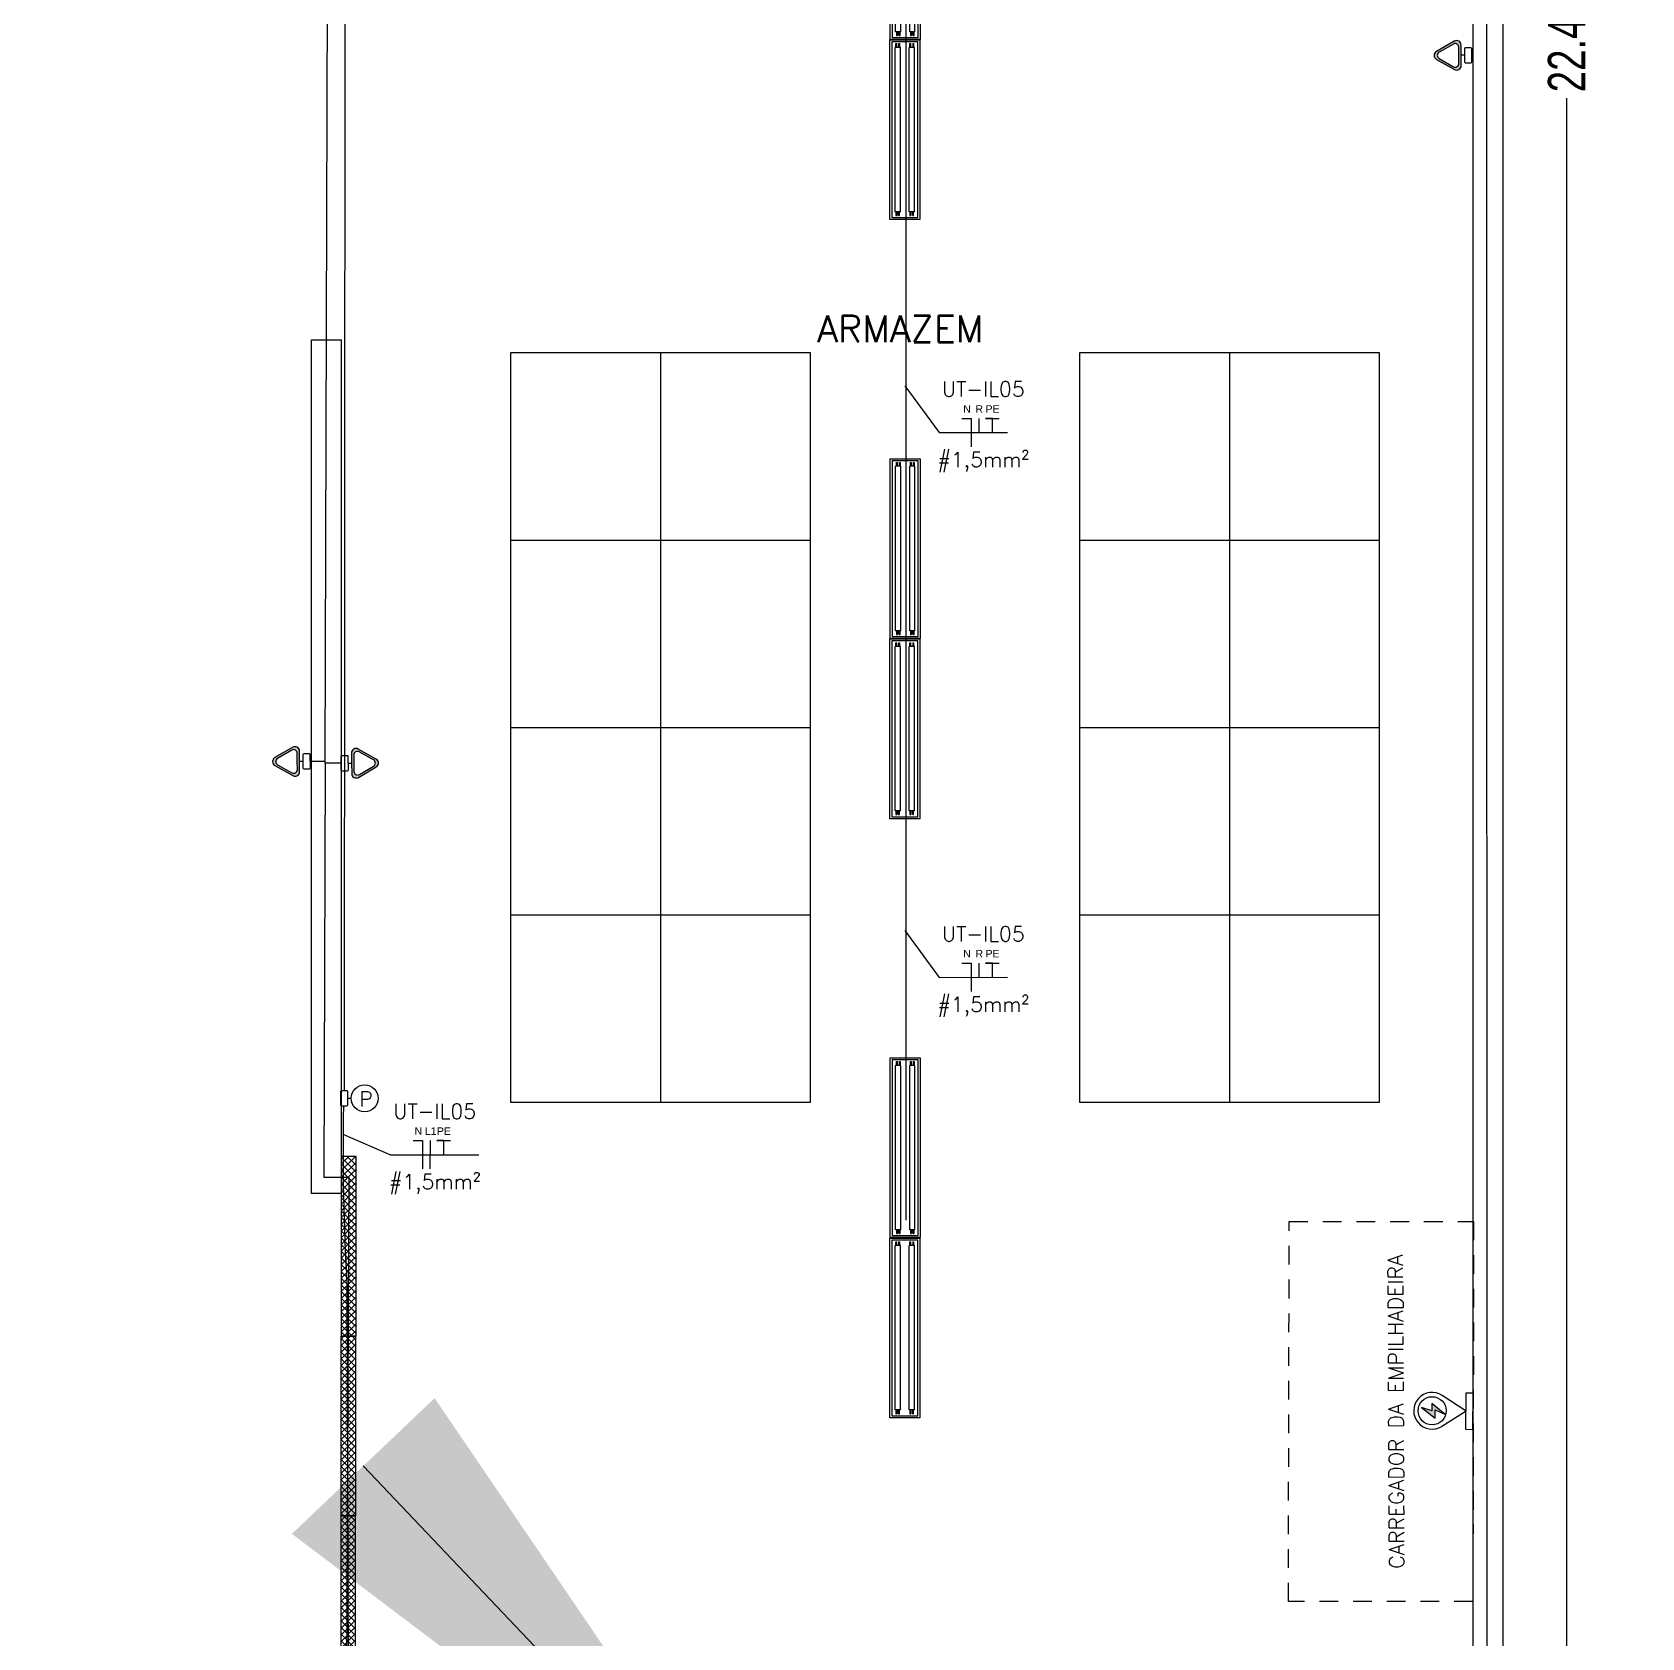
# Model space of a CAD drawing. Header units: metres. Extents: x 2442 to 5008, y 1070 to 2228.
# Drawn here: x 2510.15 to 2520.89, y 1100.09 to 1110.81 of the extents above; entities that cross this region are included whole.
import ezdxf
from ezdxf import colors
from ezdxf.entities.mleader import LeaderData, LeaderLine
from ezdxf.enums import TextEntityAlignment as Align
from ezdxf.math import Vec2, Vec3

# ---------------------------------------------------------------- set-up
doc = ezdxf.new("R2010")
doc.units = ezdxf.units.M
doc.linetypes.add('HIDDEN2', pattern=[0.1875, 0.125, -0.0625])
doc.layers.get('Defpoints').update_dxf_attribs({"color": 130})
for name, color, linetype in [('003', 1, 'Continuous'), ('ARQ-TEXTO3', 3, 'Continuous'), ('ARQ_ELÉTRODUTOS', 2, 'Continuous'), ('ARQ_LAYOUT', 8, 'Continuous'), ('ARQ_MOVEIS', 8, 'Continuous'), ('ARQ_PAREDES', 6, 'Continuous'), ('ARQ_TOMADAS', 30, 'Continuous'), ('detalhes 2', 142, 'Continuous'), ('ELETROCALHA', 1, 'Continuous'), ('FIACAO', 7, 'Continuous'), ('HATCH_ELETRODUTOS', 7, 'Continuous'), ('INDICACAO_BIT_FIACAO', 10, 'Continuous'), ('INDICACAO_CIRCUITO_FIA', 7, 'Continuous'), ('INTERRUPTORES RESIDENCIAL', 150, 'Continuous'), ('LINHA_DE_CHAMADA', 7, 'Continuous'), ('LUMINÁRIAS RESIDENCIAL', 150, 'Continuous'), ('QGBT', 7, 'Continuous'), ('TOMADAS 220V RESIDENCIAL', 130, 'Continuous'), ('Tomadas 4x2', 150, 'Continuous')]:
    doc.layers.add(name, color=color, linetype=linetype)
doc.styles.add('ARIAL', font='arial.ttf')
doc.styles.add('Luciene 01', font='swisscl.ttf')
doc.styles.add('ROMANS', font='ROMANS.SHX')
doc.styles.get("Standard").update_dxf_attribs({"font": 'arial.ttf'})
doc.linetypes.add('ELETROCALHA', pattern='A,0.5,-0.2,["=",Standard,S=0.18,R=0,X=-0.15,Y=-0.08],0', length=0.7)
doc.dimstyles.new('LP 50', dxfattribs={"dimscale": 0.5, "dimtxt": 0.5, "dimasz": 0.5, "dimexe": 1, "dimexo": 0.01, "dimgap": 0.05, "dimtad": 0, "dimzin": 0, "dimdsep": 46, "dimtxsty": 'Luciene 01', "dimblk": 'DOT', "dimcen": 1, "dimclrd": 256, "dimclre": 256, "dimclrt": 256, "dimadec": 0, "dimazin": 0, "dimtfac": 1, "dimtofl": 0, "dimtmove": 0, "dimatfit": 3, "dimldrblk": 'DOT', "dimfxl": 1, "dimtolj": 1, "dimtzin": 0, "dimlwd": -1, "dimarcsym": 1})

# ---------------------------------------------------------------- blocks, each defined once
blk = doc.blocks.new('001')
at = {"layer": 'ARQ_MOVEIS'}
blk.add_lwpolyline([(2536.731249977344, 1171.700708129595), (2538.734374472717, 1171.700708129595), (2538.734374472717, 1176.705017884167), (2536.731249977344, 1176.705017884167)], close=True, dxfattribs=at)
for points in [[(2537.73281222503, 1176.705017884167), (2537.73281222503, 1171.700708129595)], [(2536.731249977344, 1175.452863006881), (2538.734374472717, 1175.452863006881)], [(2536.731249977344, 1174.202863006881), (2538.734374472717, 1174.202863006881)], [(2536.731249977344, 1172.952863006881), (2538.734374472717, 1172.952863006881)]]:
    blk.add_lwpolyline(points, dxfattribs=at)
blk = doc.blocks.new('_Dot')
at = {"color": 0, "linetype": 'ByBlock', "lineweight": -2}
blk.add_line((-0.5, 0), (-1, 0), dxfattribs=at)
at = {"color": 0, "linetype": 'ByBlock', "const_width": 0.5}
blk.add_lwpolyline([(-0.25, 0, 1), (0.25, 0, 1)], format="xyb", close=True, dxfattribs=at)
blk = doc.blocks.new('*D318')
at = {"lineweight": -2, "transparency": 16777216}
for p, q in [((2519.773797871099, 1121.970909006122), (2520.894427089244, 1121.970909006122)), ((2519.773797871099, 1099.491738702679), (2520.894427089244, 1099.491738702679))]:
    blk.add_line(p, q, dxfattribs=at)
at = {"transparency": 16777216}
for p, q in [((2520.394427089244, 1121.720909006122), (2520.394427089244, 1111.092005374715)), ((2520.394427089244, 1099.741738702679), (2520.394427089244, 1110.370642334086))]:
    blk.add_line(p, q, dxfattribs=at)
at = {"layer": 'Defpoints', "color": 0, "transparency": 16777216}
for p in [(2519.768797871099, 1121.970909006122), (2519.768797871099, 1099.491738702679), (2520.394427089244, 1099.491738702679)]:
    blk.add_point(p, dxfattribs=at)
at = {"transparency": 16777216, "xscale": 0.25, "yscale": 0.25, "zscale": 0.25}
for p, rotation in [((2520.394427089244, 1121.970909006122), 90), ((2520.394427089244, 1099.491738702679), 270)]:
    blk.add_blockref('_Dot', p, dxfattribs=dict(at, rotation=rotation))
at = {"transparency": 16777216, "insert": (2520.394427089244, 1110.731323854399), "char_height": 0.25, "attachment_point": 5, "rotation": 90, "style": 'Luciene 01'}
blk.add_mtext('\\A1;22.48', dxfattribs=at)
blk = doc.blocks.new('*U362', base_point=(827.8389525003572, 596.6587120406688))
at = {"ltscale": 0.035}
for p, q in [((827.2522858336874, 596.7453787073313), (827.2522858336874, 596.572045373999)), ((828.4256191670124, 596.7453787073313), (827.2522858336874, 596.7453787073313)), ((827.2638312523327, 596.7180655458354), (827.2887381775786, 596.7180655458354)), ((827.2638312523327, 596.7113988791601), (827.2638312523327, 596.7180655458354)), ((827.2638312523327, 596.7113988791601), (827.2887381775786, 596.7113988791601)), ((827.2638312523327, 596.6931586206041), (827.2638312523327, 596.6998252872648)), ((827.2887381775786, 596.6998252872648), (827.2638312523327, 596.6998252872648)), ((827.2887381775786, 596.6931586206041), (827.2638312523327, 596.6931586206041)), ((828.386924327117, 596.7229454165566), (827.2887381775786, 596.7229454165566)), ((827.2887381775786, 596.7229454165566), (827.2887381775786, 596.6882787498829)), ((828.386924327117, 596.6882787498829), (827.2887381775786, 596.6882787498829)), ((828.386924327117, 596.7229454165566), (828.386924327117, 596.6882787498829)), ((828.4118312523483, 596.7180655458354), (828.386924327117, 596.7180655458354)), ((828.4118312523483, 596.7113988791601), (828.386924327117, 596.7113988791601)), ((828.386924327117, 596.6998252872648), (828.4118312523483, 596.6998252872648)), ((828.386924327117, 596.6931586206041), (828.4118312523483, 596.6931586206041)), ((828.4118312523483, 596.7113988791601), (828.4118312523483, 596.7180655458354)), ((828.4118312523483, 596.6931586206041), (828.4118312523483, 596.6998252872648)), ((828.4256191670124, 596.572045373999), (828.4256191670124, 596.7453787073313)), ((827.2522858336874, 596.572045373999), (828.4256191670124, 596.572045373999)), ((827.2638312523327, 596.6242654607335), (827.2887381775786, 596.6242654607335)), ((827.2638312523327, 596.6175987940654), (827.2638312523327, 596.6242654607335)), ((827.2638312523327, 596.6175987940654), (827.2887381775786, 596.6175987940654)), ((827.2638312523327, 596.5993585355094), (827.2638312523327, 596.6060252021847)), ((827.2887381775786, 596.6060252021847), (827.2638312523327, 596.6060252021847)), ((827.2887381775786, 596.5993585355094), (827.2638312523327, 596.5993585355094)), ((828.386924327117, 596.6291453314547), (827.2887381775786, 596.6291453314547)), ((827.2887381775786, 596.6291453314547), (827.2887381775786, 596.5944786647882)), ((828.386924327117, 596.5944786647882), (827.2887381775786, 596.5944786647882)), ((828.386924327117, 596.6291453314547), (828.386924327117, 596.5944786647882)), ((828.4118312523483, 596.6242654607335), (828.386924327117, 596.6242654607335)), ((828.4118312523483, 596.6175987940654), (828.386924327117, 596.6175987940654)), ((828.386924327117, 596.6060252021847), (828.4118312523483, 596.6060252021847)), ((828.386924327117, 596.5993585355094), (828.4118312523483, 596.5993585355094)), ((828.4118312523483, 596.6175987940654), (828.4118312523483, 596.6242654607335)), ((828.4118312523483, 596.5993585355094), (828.4118312523483, 596.6060252021847))]:
    blk.add_line(p, q, dxfattribs=at)
blk.add_lwpolyline([(827.2389525003368, 596.7587120406673), (828.4389525003485, 596.7587120406673), (828.4389525003485, 596.5587120406702), (827.2389525003368, 596.5587120406702)], close=True)
blk = doc.blocks.new('*U363')
at = {"layer": 'LUMINÁRIAS RESIDENCIAL', "ltscale": 50}
blk.add_blockref('*U362', (1.455191522836685e-11, 0), dxfattribs=at)
blk = doc.blocks.new('*U364')
at = {"color": 0, "linetype": 'ByBlock', "lineweight": -2, "transparency": 16777216}
for p in [(8, 0), (12, 0), (16, 0)]:
    blk.add_blockref('*U363', p, dxfattribs=at)
blk = doc.blocks.new('*U365', base_point=(827.8389525003572, 596.6587120406688))
at = {"ltscale": 0.035}
for p, q in [((827.2522858336874, 596.7453787073313), (827.2522858336874, 596.572045373999)), ((828.4256191670124, 596.7453787073313), (827.2522858336874, 596.7453787073313)), ((827.2638312523327, 596.7180655458354), (827.2887381775786, 596.7180655458354)), ((827.2638312523327, 596.7113988791601), (827.2638312523327, 596.7180655458354)), ((827.2638312523327, 596.7113988791601), (827.2887381775786, 596.7113988791601)), ((827.2638312523327, 596.6931586206041), (827.2638312523327, 596.6998252872648)), ((827.2887381775786, 596.6998252872648), (827.2638312523327, 596.6998252872648)), ((827.2887381775786, 596.6931586206041), (827.2638312523327, 596.6931586206041)), ((828.386924327117, 596.7229454165566), (827.2887381775786, 596.7229454165566)), ((827.2887381775786, 596.7229454165566), (827.2887381775786, 596.6882787498829)), ((828.386924327117, 596.6882787498829), (827.2887381775786, 596.6882787498829)), ((828.386924327117, 596.7229454165566), (828.386924327117, 596.6882787498829)), ((828.4118312523483, 596.7180655458354), (828.386924327117, 596.7180655458354)), ((828.4118312523483, 596.7113988791601), (828.386924327117, 596.7113988791601)), ((828.386924327117, 596.6998252872648), (828.4118312523483, 596.6998252872648)), ((828.386924327117, 596.6931586206041), (828.4118312523483, 596.6931586206041)), ((828.4118312523483, 596.7113988791601), (828.4118312523483, 596.7180655458354)), ((828.4118312523483, 596.6931586206041), (828.4118312523483, 596.6998252872648)), ((828.4256191670124, 596.572045373999), (828.4256191670124, 596.7453787073313)), ((827.2522858336874, 596.572045373999), (828.4256191670124, 596.572045373999)), ((827.2638312523327, 596.6242654607335), (827.2887381775786, 596.6242654607335)), ((827.2638312523327, 596.6175987940654), (827.2638312523327, 596.6242654607335)), ((827.2638312523327, 596.6175987940654), (827.2887381775786, 596.6175987940654)), ((827.2638312523327, 596.5993585355094), (827.2638312523327, 596.6060252021847)), ((827.2887381775786, 596.6060252021847), (827.2638312523327, 596.6060252021847)), ((827.2887381775786, 596.5993585355094), (827.2638312523327, 596.5993585355094)), ((828.386924327117, 596.6291453314547), (827.2887381775786, 596.6291453314547)), ((827.2887381775786, 596.6291453314547), (827.2887381775786, 596.5944786647882)), ((828.386924327117, 596.5944786647882), (827.2887381775786, 596.5944786647882)), ((828.386924327117, 596.6291453314547), (828.386924327117, 596.5944786647882)), ((828.4118312523483, 596.6242654607335), (828.386924327117, 596.6242654607335)), ((828.4118312523483, 596.6175987940654), (828.386924327117, 596.6175987940654)), ((828.386924327117, 596.6060252021847), (828.4118312523483, 596.6060252021847)), ((828.386924327117, 596.5993585355094), (828.4118312523483, 596.5993585355094)), ((828.4118312523483, 596.6175987940654), (828.4118312523483, 596.6242654607335)), ((828.4118312523483, 596.5993585355094), (828.4118312523483, 596.6060252021847))]:
    blk.add_line(p, q, dxfattribs=at)
blk.add_lwpolyline([(827.2389525003368, 596.7587120406673), (828.4389525003485, 596.7587120406673), (828.4389525003485, 596.5587120406702), (827.2389525003368, 596.5587120406702)], close=True)
blk = doc.blocks.new('*U366')
at = {"layer": 'LUMINÁRIAS RESIDENCIAL', "ltscale": 50}
blk.add_blockref('*U365', (1.455191522836685e-11, 0), dxfattribs=at)
blk = doc.blocks.new('*U367')
at = {"color": 0, "linetype": 'ByBlock', "lineweight": -2, "transparency": 16777216}
for p in [(8, 0), (12, 0), (16, 0)]:
    blk.add_blockref('*U366', p, dxfattribs=at)
blk = doc.blocks.new('*U412', base_point=(1429.999780322035, 202.3329738816716))
blk.add_line((1429.999780322035, 202.3329738816716), (1429.999780322035, 202.3548488086439))
blk.add_lwpolyline([(1429.955795926951, 202.2829738816716), (1430.043764717117, 202.2829738816716, 0.414213562373095), (1430.049780322034, 202.2889894865891), (1430.049780322034, 202.3269582767541, 0.414213562373095), (1430.043764717117, 202.3329738816716), (1429.955795926951, 202.3329738816716, 0.414213562373095), (1429.949780322034, 202.3269582767541), (1429.949780322034, 202.2889894865891, 0.414213562373095)], format="xyb", close=True)
blk.add_circle((1429.999780322035, 202.4448488086438), 0.0899999999999473)
blk = doc.blocks.new('A$C1135d751')
at = {"layer": 'INTERRUPTORES RESIDENCIAL'}
blk.add_blockref('*U412', (1.60688206879513, 0.06742035332081286), dxfattribs=at)
blk = doc.blocks.new('A$C17c91457')
at = {"layer": 'QGBT', "rotation": 180}
blk.add_blockref('A$C1135d751', (4.707111941754192, -9.123917406359396), dxfattribs=at)
blk = doc.blocks.new('A$C59ced118')
at = {"layer": 'HATCH_ELETRODUTOS'}
h = blk.add_hatch(dxfattribs=at)
h.set_pattern_fill('ANSI37', color=1, scale=0.01, style=0)
h.set_pattern_definition([(45, (-1434.340204247927, -219.7296726298212), (-0.02245064030267288, 0.02245064030267288), []), (135, (-1434.340204247927, -219.7296726298212), (-0.02245064030267288, -0.02245064030267288), [])])
h.paths.add_polyline_path([(-0.6000000000058208, -0.04999999999995453), (0.6000000000058208, -0.04999999999995453), (0.6000000000058208, 0.04999999999995453), (-0.6000000000058208, 0.04999999999995453)])
at = {"layer": 'ELETROCALHA', "linetype": 'ELETROCALHA'}
blk.add_lwpolyline([(-0.6000000000058208, -0.04999999999995453), (0.6000000000058208, -0.04999999999995453), (0.6000000000058208, 0.04999999999995453), (-0.6000000000058208, 0.04999999999995453)], close=True, dxfattribs=at)
blk = doc.blocks.new('A$Cfa5f98f2')
at = {"layer": 'ARQ_ELÉTRODUTOS', "lineweight": -3, "rotation": 90}
blk.add_blockref('A$C59ced118', (0, 0), dxfattribs=at)
blk = doc.blocks.new('*U819', base_point=(2895.125256255172, 330.2521876613619))
at = {"layer": 'detalhes 2'}
h = blk.add_hatch(color=256, dxfattribs=at)
h.dxf.hatch_style = 1
h.paths.add_polyline_path([(2895.046409766874, 353.1414145353447), (2897.291555909804, 360.0671195864634), (2890.213637560853, 350.8201617434825), (2895.845529580445, 350.8201617434825), (2892.915423597311, 344.3510965858441), (2899.917235297311, 353.1414145353447)])
at = {"color": 2}
blk.add_lwpolyline([(2882.821204261985, 330.2521876613609), (2907.42930824832, 330.2521876613609), (2907.42930824832, 325.8656965740338), (2882.821204261985, 325.8656965740338)], close=True, dxfattribs=at)
at = {"layer": 'detalhes 2'}
for q in [(2884.7988410369, 346.2712741447795), (2905.451671473362, 346.2712741447795)]:
    blk.add_line((2895.125256255167, 330.2521876613609), q, dxfattribs=at)
blk.add_lwpolyline([(2897.291555909804, 360.0671195864634), (2890.213637560853, 350.8201617434825), (2895.845529580445, 350.8201617434825), (2892.915423597311, 344.3510965858441), (2899.917235297311, 353.1414145353447), (2895.046409766874, 353.1414145353447), (2897.291555909804, 360.0671195864634)], dxfattribs=at)
blk.add_circle((2895.125256255167, 352.9280114917892), 9.387007775426634, dxfattribs=at)
blk.add_arc((2895.125256255167, 352.9280114917892), 12.28604913575697, 327.1928779491565, 212.8071220508435, dxfattribs=at)
blk = doc.blocks.new('*U866', base_point=(1431.422070076465, 204.4821664498932))
h = blk.add_hatch(color=256)
h.dxf.hatch_style = 1
h.paths.add_polyline_path([(1431.395955037889, 204.668886231465), (1431.327472780274, 204.5490422806388, 0.575867001402451), (1431.35358781885, 204.5040413768656), (1431.422070076465, 204.5040413768655), (1431.49055233408, 204.5040413768656, 0.5758670014000971), (1431.516667372656, 204.5490422806386), (1431.448185115041, 204.668886231465, 0.5803225354714675)])
h.paths.add_polyline_path([(1431.442962107326, 204.6510575764396), (1431.497747913418, 204.5551824157787, -0.5758670013987524), (1431.476855882557, 204.5191816927604), (1431.422070076465, 204.5191816927601), (1431.367284270373, 204.5191816927604, -0.5758670014033795), (1431.346392239512, 204.555182415779), (1431.401178045604, 204.6510575764399, -0.5803225354742156)], flags=16)
for p, q in [((1431.395955037889, 204.668886231465), (1431.327472780274, 204.5490422806386)), ((1431.516667372655, 204.5490422806386), (1431.448185115041, 204.668886231465)), ((1431.401178045604, 204.6510575764398), (1431.346392239512, 204.5551824157787)), ((1431.497747913417, 204.5551824157787), (1431.442962107326, 204.6510575764398)), ((1431.35358781885, 204.5040413768655), (1431.422070076465, 204.5040413768655)), ((1431.367284270373, 204.5191816927601), (1431.422070076465, 204.5191816927601)), ((1431.422070076465, 204.5191816927601), (1431.476855882557, 204.5191816927601)), ((1431.422070076465, 204.5040413768655), (1431.49055233408, 204.5040413768655)), ((1431.422070076465, 204.4821664498932), (1431.422070076465, 204.5040413768655))]:
    blk.add_line(p, q)
blk.add_lwpolyline([(1431.378085681382, 204.4321664498933), (1431.466054471547, 204.4321664498933, 0.414213562373095), (1431.472070076465, 204.4381820548108), (1431.472070076465, 204.4761508449757, 0.414213562373095), (1431.466054471547, 204.4821664498932), (1431.378085681382, 204.4821664498932, 0.414213562373095), (1431.372070076465, 204.4761508449757), (1431.372070076465, 204.4381820548108, 0.414213562373095)], format="xyb", close=True)
for centre, radius, start, end in [((1431.422070076465, 204.6539633522786), 0.03007802458680096, 29.74488129714249, 150.2551187028575), ((1431.422070076465, 204.6391192730907), 0.02406241966944078, 29.74488129714249, 150.2551187028575), ((1431.367284270373, 204.5432441124298), 0.02406241966944078, 150.2551187028575, 270), ((1431.476855882557, 204.5432441124298), 0.02406241966944078, 270, 29.74488129714249), ((1431.35358781885, 204.5341194014524), 0.03007802458680096, 150.2551187028575, 270), ((1431.49055233408, 204.5341194014524), 0.03007802458680096, 270, 29.74488129714249)]:
    blk.add_arc(centre, radius, start, end)
blk = doc.blocks.new('*U989', base_point=(1431.422070076465, 204.4821664498932))
h = blk.add_hatch(color=256)
h.dxf.hatch_style = 1
h.paths.add_polyline_path([(1431.395955037889, 204.668886231465), (1431.327472780274, 204.5490422806388, 0.575867001402451), (1431.35358781885, 204.5040413768656), (1431.422070076465, 204.5040413768655), (1431.49055233408, 204.5040413768656, 0.5758670014000971), (1431.516667372656, 204.5490422806386), (1431.448185115041, 204.668886231465, 0.5803225354714675)])
h.paths.add_polyline_path([(1431.442962107326, 204.6510575764396), (1431.497747913418, 204.5551824157787, -0.5758670013987524), (1431.476855882557, 204.5191816927604), (1431.422070076465, 204.5191816927601), (1431.367284270373, 204.5191816927604, -0.5758670014033795), (1431.346392239512, 204.555182415779), (1431.401178045604, 204.6510575764399, -0.5803225354742156)], flags=16)
for p, q in [((1431.395955037889, 204.668886231465), (1431.327472780274, 204.5490422806386)), ((1431.516667372655, 204.5490422806386), (1431.448185115041, 204.668886231465)), ((1431.401178045604, 204.6510575764398), (1431.346392239512, 204.5551824157787)), ((1431.497747913417, 204.5551824157787), (1431.442962107326, 204.6510575764398)), ((1431.35358781885, 204.5040413768655), (1431.422070076465, 204.5040413768655)), ((1431.367284270373, 204.5191816927601), (1431.422070076465, 204.5191816927601)), ((1431.422070076465, 204.5191816927601), (1431.476855882557, 204.5191816927601)), ((1431.422070076465, 204.5040413768655), (1431.49055233408, 204.5040413768655)), ((1431.422070076465, 204.4821664498932), (1431.422070076465, 204.5040413768655))]:
    blk.add_line(p, q)
blk.add_lwpolyline([(1431.378085681382, 204.4321664498933), (1431.466054471547, 204.4321664498933, 0.414213562373095), (1431.472070076465, 204.4381820548108), (1431.472070076465, 204.4761508449757, 0.414213562373095), (1431.466054471547, 204.4821664498932), (1431.378085681382, 204.4821664498932, 0.414213562373095), (1431.372070076465, 204.4761508449757), (1431.372070076465, 204.4381820548108, 0.414213562373095)], format="xyb", close=True)
for centre, radius, start, end in [((1431.422070076465, 204.6539633522786), 0.03007802458680096, 29.74488129714249, 150.2551187028575), ((1431.422070076465, 204.6391192730907), 0.02406241966944078, 29.74488129714249, 150.2551187028575), ((1431.367284270373, 204.5432441124298), 0.02406241966944078, 150.2551187028575, 270), ((1431.476855882557, 204.5432441124298), 0.02406241966944078, 270, 29.74488129714249), ((1431.35358781885, 204.5341194014524), 0.03007802458680096, 150.2551187028575, 270), ((1431.49055233408, 204.5341194014524), 0.03007802458680096, 270, 29.74488129714249)]:
    blk.add_arc(centre, radius, start, end)
blk = doc.blocks.new('*U1001', base_point=(1431.422070076465, 204.4821664498932))
h = blk.add_hatch(color=256)
h.dxf.hatch_style = 1
h.paths.add_polyline_path([(1431.395955037889, 204.668886231465), (1431.327472780274, 204.5490422806388, 0.575867001402451), (1431.35358781885, 204.5040413768656), (1431.422070076465, 204.5040413768655), (1431.49055233408, 204.5040413768656, 0.5758670014000971), (1431.516667372656, 204.5490422806386), (1431.448185115041, 204.668886231465, 0.5803225354714675)])
h.paths.add_polyline_path([(1431.442962107326, 204.6510575764396), (1431.497747913418, 204.5551824157787, -0.5758670013987524), (1431.476855882557, 204.5191816927604), (1431.422070076465, 204.5191816927601), (1431.367284270373, 204.5191816927604, -0.5758670014033795), (1431.346392239512, 204.555182415779), (1431.401178045604, 204.6510575764399, -0.5803225354742156)], flags=16)
for p, q in [((1431.395955037889, 204.668886231465), (1431.327472780274, 204.5490422806386)), ((1431.516667372655, 204.5490422806386), (1431.448185115041, 204.668886231465)), ((1431.401178045604, 204.6510575764398), (1431.346392239512, 204.5551824157787)), ((1431.497747913417, 204.5551824157787), (1431.442962107326, 204.6510575764398)), ((1431.35358781885, 204.5040413768655), (1431.422070076465, 204.5040413768655)), ((1431.367284270373, 204.5191816927601), (1431.422070076465, 204.5191816927601)), ((1431.422070076465, 204.5191816927601), (1431.476855882557, 204.5191816927601)), ((1431.422070076465, 204.5040413768655), (1431.49055233408, 204.5040413768655)), ((1431.422070076465, 204.4821664498932), (1431.422070076465, 204.5040413768655))]:
    blk.add_line(p, q)
blk.add_lwpolyline([(1431.378085681382, 204.4321664498933), (1431.466054471547, 204.4321664498933, 0.414213562373095), (1431.472070076465, 204.4381820548108), (1431.472070076465, 204.4761508449757, 0.414213562373095), (1431.466054471547, 204.4821664498932), (1431.378085681382, 204.4821664498932, 0.414213562373095), (1431.372070076465, 204.4761508449757), (1431.372070076465, 204.4381820548108, 0.414213562373095)], format="xyb", close=True)
for centre, radius, start, end in [((1431.422070076465, 204.6539633522786), 0.03007802458680096, 29.74488129714249, 150.2551187028575), ((1431.422070076465, 204.6391192730907), 0.02406241966944078, 29.74488129714249, 150.2551187028575), ((1431.367284270373, 204.5432441124298), 0.02406241966944078, 150.2551187028575, 270), ((1431.476855882557, 204.5432441124298), 0.02406241966944078, 270, 29.74488129714249), ((1431.35358781885, 204.5341194014524), 0.03007802458680096, 150.2551187028575, 270), ((1431.49055233408, 204.5341194014524), 0.03007802458680096, 270, 29.74488129714249)]:
    blk.add_arc(centre, radius, start, end)

msp = doc.modelspace()

# ---------------------------------------------------------------- linework, layer by layer
at = {"layer": 'ARQ_ELÉTRODUTOS'}
msp.add_line((2515.976871692693, 1119.962972360084), (2515.980380769636, 1102.878453830485), dxfattribs=at)
at = {"layer": 'ARQ_ELÉTRODUTOS', "lineweight": -3}
for p, q in [((2512.234960841814, 1118.034508049263), (2512.229551762382, 1103.743095824755)), ((2512.257328740018, 1099.763045488245), (2512.249524840233, 1102.452649585226))]:
    msp.add_line(p, q, dxfattribs=at)
msp.add_arc((2527.784266769178, 1103.350242785687), 15.56277075853689, 178.9315156370633, 183.3277964373177, dxfattribs=at)
at = {"layer": 'ARQ_LAYOUT', "linetype": 'HIDDEN2', "lineweight": -3}
msp.add_lwpolyline([(2518.53990648113, 1102.871215062162), (2519.771587408527, 1102.871215062162), (2519.766113263358, 1100.332275513046), (2518.534432335961, 1100.332275513046)], close=True, dxfattribs=at)
at = {"layer": 'ARQ_PAREDES'}
for points in [[(2499.982812198752, 1091.618976818368), (2519.968797871098, 1091.618976818368), (2519.968797871098, 1122.170909006121), (2466.478317548997, 1122.170909006121), (2466.478317548997, 1118.655279134622)], [(2519.768797871098, 1099.491738702678), (2519.768797871098, 1121.970909006121), (2515.786829181199, 1121.970909006121)], [(2512.009592653635, 1103.056545169776), (2512.009592653635, 1108.756545169776), (2512.209592653634, 1108.756545169776), (2512.209592653634, 1103.056545169776), (2512.009592653635, 1103.056545169776)]]:
    msp.add_lwpolyline(points, dxfattribs=at)
at = {"layer": 'ARQ_TOMADAS', "lineweight": -3}
for p, q in [((2519.854641159857, 1122.067411405132), (2519.859839341462, 1099.382262248043)), ((2512.10176764559, 1105.931358890796), (2512.120012481993, 1111.94938019848)), ((2512.009387540719, 1105.945232982259), (2512.101378866732, 1105.944655110372)), ((2512.101378866732, 1105.930776590772), (2512.092107185219, 1103.16590094196)), ((2512.201496365124, 1105.931358890796), (2512.10176764559, 1105.931358890796)), ((2512.092107185219, 1103.16590094196), (2512.260252305645, 1103.16590094196)), ((2512.260252305645, 1103.16590094196), (2512.243736146664, 1099.541740866593))]:
    msp.add_line(p, q, dxfattribs=at)
at = {"layer": 'FIACAO', "color": 4, "lineweight": -3}
for p, q in [((2516.352823238586, 1108.233158893819), (2516.416184101588, 1108.233032950664)), ((2516.416184101588, 1108.233032950664), (2516.41597823597, 1108.042921759463)), ((2516.352823238586, 1104.595713960164), (2516.416184101588, 1104.595588017009)), ((2516.416184101588, 1104.595588017009), (2516.41597823597, 1104.405476825808)), ((2512.689089271033, 1103.411327912338), (2512.752450134035, 1103.411201969183)), ((2512.752450134035, 1103.411201969183), (2512.752244268418, 1103.221090777982))]:
    msp.add_line(p, q, dxfattribs=at)
at = {"layer": 'FIACAO', "lineweight": -3}
for p, q in [((2516.466033278447, 1108.232961515308), (2516.466044724264, 1108.138120773493)), ((2516.557597606642, 1108.23227060659), (2516.511632005009, 1108.23227060659)), ((2516.466033278447, 1104.595516581653), (2516.466044724264, 1104.500675839838)), ((2516.557597606642, 1104.594825672935), (2516.511632005009, 1104.594825672935)), ((2512.802299310895, 1103.411130533827), (2512.802310756711, 1103.316289792012)), ((2512.893863639089, 1103.410439625108), (2512.847898037457, 1103.410439625108)), ((2512.802373867827, 1103.221140534456), (2512.802278867529, 1103.316739797098))]:
    msp.add_line(p, q, dxfattribs=at)
at = {"layer": 'FIACAO', "color": 3, "lineweight": -3}
for p, q in [((2516.511632005009, 1108.23227060659), (2516.602821807805, 1108.23227060659)), ((2516.557446540274, 1108.137367676691), (2516.557597606642, 1108.23227060659)), ((2516.511632005009, 1104.594825672935), (2516.602821807805, 1104.594825672935)), ((2516.557446540274, 1104.499922743036), (2516.557597606642, 1104.594825672935)), ((2512.847898037457, 1103.410439625108), (2512.939087840253, 1103.410439625108)), ((2512.893712572722, 1103.31553669521), (2512.893863639089, 1103.410439625108))]:
    msp.add_line(p, q, dxfattribs=at)
at = {"layer": 'LINHA_DE_CHAMADA'}
for points in [[(2515.972242852073, 1108.450858431891), (2516.2021280462, 1108.138150249374), (2516.658530937667, 1108.138431118425)], [(2515.972242852073, 1104.813413498236), (2516.2021280462, 1104.500705315719), (2516.658530937667, 1104.50098618477)], [(2512.220888922769, 1103.452791434586), (2512.538394078648, 1103.316319267893), (2513.128264357589, 1103.316319267893)]]:
    msp.add_lwpolyline(points, dxfattribs=at)

# ---------------------------------------------------------------- block references
at = {"rotation": 270.0000000000218}
for name, p in [('*U364', (2515.975691616991, 1119.362972360078)), ('*U367', (2515.972571467622, 1118.160167239116))]:
    msp.add_blockref(name, p, dxfattribs=at)
at = {"layer": '003'}
for p in [(-23.39226929749748, -68.03366362371389), (-19.5922692974973, -68.03366362371389)]:
    msp.add_blockref('001', p, dxfattribs=at)
at = {"layer": 'ARQ_ELÉTRODUTOS', "lineweight": -3}
for p in [(2512.259084979823, 1102.705137786392), (2512.256951900064, 1101.504659602822)]:
    msp.add_blockref('A$Cfa5f98f2', p, dxfattribs=at)
at = {"layer": 'ARQ_ELÉTRODUTOS', "lineweight": -3, "rotation": 90}
msp.add_blockref('A$C59ced118', (2512.255556588639, 1100.305350174465), dxfattribs=at)
at = {"layer": 'QGBT', "rotation": 90}
msp.add_blockref('A$C17c91457', (2503.062401934742, 1100.592924681137), dxfattribs=at)
at = {"layer": 'TOMADAS 220V RESIDENCIAL'}
for name, p, rotation in [('*U989', (2519.709592580781, 1110.657582219456), 90.36000222669487), ('*U866', (2511.952905909591, 1105.942776411906), 90.36000222669487), ('*U1001', (2512.256553168894, 1105.930049384531), 270.4210655581034)]:
    msp.add_blockref(name, p, dxfattribs=dict(at, rotation=rotation))
at = {"layer": 'Tomadas 4x2', "xscale": 0.009999999999994003, "yscale": 0.009999999999994003, "zscale": 0.009999999999994003, "rotation": 89.24587118521328}
msp.add_blockref('*U819', (2519.720786236457, 1101.60376129393), dxfattribs=at)

# ---------------------------------------------------------------- texts
at = {"layer": 'ARQ-TEXTO3', "insert": (2515.942119500603, 1108.831027917752), "char_height": 0.18, "attachment_point": 5, "style": 'ROMANS'}
msp.add_mtext('ARMAZEM', dxfattribs=at)
at = {"layer": 'ARQ_LAYOUT', "style": 'ROMANS'}
msp.add_text('CARREGADOR DA EMPILHADEIRA', height=0.1, rotation=90.24921490377086, dxfattribs=at).set_placement((2519.303561013729, 1101.601745656616), align=Align.CENTER)
at = {"layer": 'INDICACAO_BIT_FIACAO', "style": 'ROMANS'}
for p in [(2516.497063185671, 1108.008150249379), (2516.497063185671, 1104.370705315724), (2512.833329218119, 1103.186319267898)]:
    msp.add_text('#1,5mm²', height=0.1, dxfattribs=at).set_placement(p, align=Align.TOP_CENTER)
at = {"layer": 'INDICACAO_CIRCUITO_FIA', "style": 'ROMANS'}
for p in [(2516.497063185671, 1108.378557262923), (2516.497063185671, 1104.741112329268), (2512.833329218119, 1103.556726281442)]:
    msp.add_text('UT-IL05', height=0.1, dxfattribs=at).set_placement(p, align=Align.CENTER)
at = {"layer": 'INDICACAO_CIRCUITO_FIA', "color": 4, "ltscale": 0.5, "style": 'ARIAL'}
for p in [(2516.388160997684, 1108.271293219966), (2516.388160997684, 1104.633848286311), (2512.724427030131, 1103.449462238485)]:
    msp.add_text('N', height=0.05, dxfattribs=at).set_placement(p, align=Align.CENTER)
at = {"layer": 'INDICACAO_CIRCUITO_FIA', "color": 0, "ltscale": 0.5, "style": 'ARIAL'}
for s, p in [('R', (2516.470095867043, 1108.270847817313)), ('R', (2516.470095867043, 1104.633402883658)), ('L1', (2512.806361899491, 1103.449016835832))]:
    msp.add_text(s, height=0.05, dxfattribs=at).set_placement(p, align=Align.CENTER)
at = {"layer": 'INDICACAO_CIRCUITO_FIA', "color": 3, "ltscale": 0.5, "style": 'ARIAL'}
for p in [(2516.558808332215, 1108.270847817313), (2516.558808332215, 1104.633402883658), (2512.895074364662, 1103.449016835832)]:
    msp.add_text('PE', height=0.05, dxfattribs=at).set_placement(p, align=Align.CENTER)
at = {"layer": 'INDICACAO_CIRCUITO_FIA', "color": 150, "style": 'ROMANS'}
msp.add_text('P', height=0.1, dxfattribs=at).set_placement((2512.374284819399, 1103.638139331802), align=Align.CENTER)

# ---------------------------------------------------------------- dimensions: what is measured, and where the dimension line sits
dim = msp.add_linear_dim(base=(2520.394427089244, 1099.491738702679), p1=(2519.768797871098, 1121.970909006121), p2=(2519.768797871098, 1099.491738702678), angle=90, dimstyle='LP 50')
dim.commit()
dim.dimension.update_dxf_attribs({"geometry": '*D318', "text_midpoint": (2520.394427089244, 1110.731323854399)})

# ---------------------------------------------------------------- leaders
at = {"layer": 'FIACAO', "lineweight": -3}
ml = msp.add_multileader_mtext('Standard', dxfattribs=at)
ml.set_content('', color=256)
ml.set_leader_properties()
ml.build(insert=Vec2(0, 0))
ctx = ml.context
ctx.base_point, ctx.plane_origin = Vec3(2510.606756078075, 1098.470615498036), Vec3(2515.176852862488, 1098.590130618384)
ctx.text_align_type = 2
notes = []
notes.append((ctx, [(0, (1, 1, 0), (2514.988004146388, 1098.470615498036), (-1, 0), 0.3812480683127433, [(0, [(2515.112840474628, 1098.339346277169)], 0, [])])]))
ctx.mtext.insert, ctx.mtext.alignment, ctx.mtext.flow_direction = Vec3(2512.606756078075, 1100.470615498036), 3, 5
for ctx, leaders in notes:
    for number, flags, end, landing, length, lines in leaders:
        leader = LeaderData()
        leader.index, (leader.has_last_leader_line, leader.has_dogleg_vector, leader.attachment_direction) = number, flags
        leader.last_leader_point, leader.dogleg_vector, leader.dogleg_length = Vec3(end), Vec3(landing), length
        for number, points, colour, breaks in lines:
            line = LeaderLine()
            line.index, line.vertices, line.color, line.breaks = number, Vec3.list(points), colors.encode_raw_color(colour), breaks
            leader.lines.append(line)
        ctx.leaders.append(leader)

doc.saveas('drawing.dxf')
